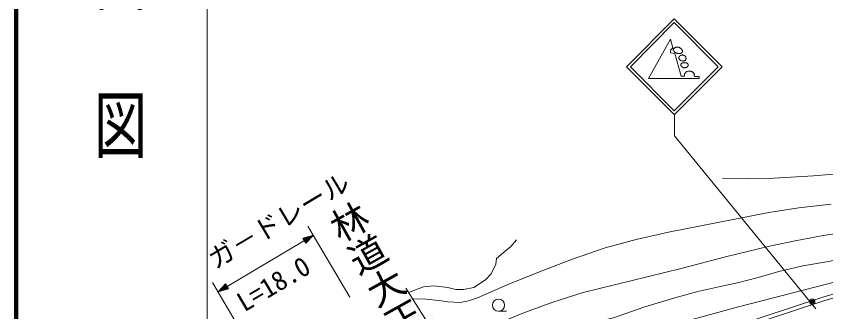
# Model space of a CAD drawing. Units: millimetres, scale not verified. Extents: x 7750 to 680000, y -40250 to 380000.
# Drawn here: x 40000 to 116372, y 292270 to 320139 of the extents above; entities that cross this region are included whole.
import ezdxf
from ezdxf.enums import TextEntityAlignment as Align

# ---------------------------------------------------------------- set-up
doc = ezdxf.new("R2010")
doc.units = ezdxf.units.MM
doc.header["$LTSCALE"] = 1000
for name, color, linetype, lineweight in [('M-BGD', 7, 'Continuous', 13), ('M-STR-HTXT', 7, 'Continuous', 13), ('M-STR-STRC', 7, 'Continuous', 13), ('M-TTL', 2, 'Continuous', 140), ('M-TTL-BAND', 7, 'Continuous', 13)]:
    doc.layers.add(name, color=color, linetype=linetype, lineweight=lineweight)
doc.layers.add('M-BMK-HTXT', color=7, linetype='Continuous')
doc.styles.add('@ＭＳ ゴシック', font='')
doc.styles.add('ＭＳ ゴシック', font='')
doc.styles.get('@ＭＳ ゴシック').set_extended_font_data('@MS Gothic')
doc.styles.get('ＭＳ ゴシック').set_extended_font_data('MS Gothic')

msp = doc.modelspace()

# ---------------------------------------------------------------- linework, layer by layer
at = {"layer": 'M-BGD'}
for p, q in [((86650, 298436), (87186, 299053)), ((85928, 297819), (86650, 298436)), ((85232, 296746), (85312, 297283)), ((85312, 297283), (85928, 297819)), ((116101, 293664), (127783, 297144)), ((84804, 295834), (85232, 296746)), ((127814, 296793), (116197, 293316)), ((84269, 295297), (84804, 295834)), ((83171, 294546), (84269, 295297)), ((79035, 290901), (76765, 294511)), ((77020, 294105), (78408, 294627)), ((78408, 294627), (79398, 294707)), ((79398, 294707), (80709, 294546)), ((80709, 294546), (81485, 294358)), ((81485, 294358), (82208, 294385)), ((82208, 294385), (83171, 294546)), ((116197, 293316), (99255, 287755)), ((107310, 290745), (116101, 293664)), ((85499, 292329), (86249, 292329))]:
    msp.add_line(p, q, dxfattribs=at)
for points in [[(106636, 304881), (109036, 304817), (111469, 304854), (115216, 305076), (119002, 305400), (121117, 305689), (123304, 305882), (132883, 305819), (134249, 305887), (135638, 306070), (137422, 306429), (139555, 306973), (143682, 308121), (148105, 309241), (157624, 311520), (160936, 312346), (164649, 313157), (168970, 313845)], [(80733, 289539), (82387, 289333), (84206, 289212), (85601, 289326), (86890, 289531), (96357, 291709), (99305, 292727), (102365, 293656), (104315, 294197), (106276, 294626), (108049, 294996), (109982, 295511), (111936, 296062), (114212, 296589), (116628, 297014), (119169, 297571), (128582, 300115), (131985, 301042), (135356, 301852), (140013, 302884)], [(77438, 293481), (78639, 293472), (79874, 293344), (80721, 293205), (81886, 293152), (82675, 293306), (83525, 293582), (86308, 294816), (89364, 296047), (92397, 297212), (95546, 298300), (98481, 299087), (101525, 299790), (110985, 301631), (113832, 302068), (116867, 302427)], [(81442, 288518), (83089, 287988), (84833, 287541), (85648, 287369), (86823, 287278), (88215, 287457), (89409, 287704), (98827, 290204), (108134, 292723), (117404, 295121), (120488, 295877), (123571, 296740), (132835, 299419), (135736, 300230), (138924, 301010), (140468, 301352)], [(78678, 291508), (79286, 291569), (79849, 291499), (80392, 291251), (81068, 290810), (81589, 290501), (82180, 290292), (82781, 290246), (83297, 290305), (84071, 290517), (84810, 290826), (86361, 291558), (88034, 292223), (90635, 293174), (93486, 294096), (102730, 296367), (106919, 297462), (111076, 298444), (113480, 298975), (116124, 299450), (117878, 299704)]]:
    msp.add_lwpolyline(points, dxfattribs=at)
for centre, major_axis in [((85499, 292901), (0, -572)), ((115102, 293220), (0, -251)), ((115102, 293220), (0, 150)), ((115102, 293220), (0, -50.1))]:
    msp.add_ellipse(centre, major_axis=major_axis, ratio=0.997486, dxfattribs=at)
at = {"layer": 'M-STR-HTXT'}
for p, q in [((67525, 300352), (71484, 293636)), ((59038, 294160), (68034, 299489)), ((67031, 299221), (68034, 299489)), ((68034, 299489), (67316, 298737)), ((67316, 298737), (67031, 299221)), ((67106, 299172), (67793, 299346)), ((67309, 298827), (67106, 299172)), ((67181, 299123), (67655, 299265)), ((67303, 298916), (67181, 299123)), ((67256, 299075), (67449, 299142)), ((67297, 299006), (67256, 299075)), ((67449, 299142), (67297, 299006)), ((67655, 299265), (67303, 298916)), ((67793, 299346), (67309, 298827)), ((62488, 288307), (58529, 295023)), ((59038, 294160), (59757, 294912)), ((59279, 294303), (59763, 294822)), ((59757, 294912), (60042, 294428)), ((59763, 294822), (59967, 294477)), ((60042, 294428), (59038, 294160)), ((59967, 294477), (59279, 294303)), ((59417, 294384), (59769, 294733)), ((59891, 294526), (59417, 294384)), ((59624, 294507), (59776, 294643)), ((59816, 294574), (59624, 294507)), ((59769, 294733), (59891, 294526)), ((59776, 294643), (59816, 294574))]:
    msp.add_line(p, q, dxfattribs=at)
at = {"layer": 'M-STR-STRC'}
for p, q in [((97583, 315374), (102083, 319885)), ((97936, 315374), (102083, 319531)), ((106584, 315373), (102083, 319885)), ((106231, 315373), (102083, 319531)), ((99649, 314259), (101722, 317970)), ((101722, 317970), (101953, 317160)), ((101953, 317160), (101708, 316929)), ((101985, 316961), (101987, 316983)), ((101985, 316940), (101985, 316961)), ((101987, 316983), (101991, 317005)), ((101991, 317005), (101998, 317027)), ((101998, 317027), (102007, 317048)), ((102007, 317048), (102019, 317068)), ((102019, 317068), (102033, 317087)), ((102033, 317087), (102050, 317103)), ((102050, 317103), (102068, 317117)), ((102068, 317117), (102104, 317138)), ((102104, 317138), (102139, 317157)), ((102139, 317157), (102175, 317176)), ((102175, 317176), (102211, 317192)), ((102211, 317192), (102246, 317206)), ((102246, 317206), (102283, 317217)), ((102283, 317217), (102319, 317225)), ((102319, 317225), (102355, 317229)), ((102355, 317229), (102392, 317229)), ((102392, 317229), (102429, 317225)), ((102429, 317225), (102465, 317217)), ((102465, 317217), (102500, 317207)), ((102500, 317207), (102534, 317194)), ((102534, 317194), (102567, 317179)), ((102567, 317179), (102599, 317161)), ((102599, 317161), (102630, 317140)), ((102630, 317140), (102660, 317118)), ((102660, 317118), (102690, 317093)), ((102690, 317093), (102719, 317066)), ((102719, 317066), (102747, 317037)), ((102747, 317037), (102763, 317018)), ((102763, 317018), (102779, 316999)), ((102779, 316999), (102794, 316980)), ((102794, 316980), (102808, 316960)), ((102808, 316960), (102820, 316940)), ((101708, 316929), (101708, 316675)), ((101708, 316675), (102126, 316610)), ((101989, 316921), (101985, 316940)), ((102010, 316878), (102005, 316886)), ((102016, 316869), (102010, 316878)), ((102023, 316859), (102016, 316869)), ((102030, 316849), (102023, 316859)), ((102038, 316839), (102030, 316849)), ((102047, 316827), (102038, 316839)), ((102065, 316803), (102047, 316827)), ((102083, 316783), (102065, 316803)), ((102101, 316765), (102083, 316783)), ((102119, 316750), (102101, 316765)), ((102137, 316737), (102119, 316750)), ((102126, 316610), (102732, 314476)), ((102156, 316725), (102137, 316737)), ((102175, 316715), (102156, 316725)), ((102194, 316706), (102175, 316715)), ((102214, 316698), (102194, 316706)), ((102234, 316690), (102214, 316698)), ((102280, 316673), (102234, 316690)), ((102327, 316656), (102280, 316673)), ((102377, 316641), (102327, 316656)), ((102428, 316629), (102377, 316641)), ((102479, 316620), (102428, 316629)), ((102531, 316616), (102479, 316620)), ((102513, 316199), (102512, 316189)), ((102512, 316189), (102512, 316179)), ((102514, 316210), (102513, 316199)), ((102515, 316220), (102514, 316210)), ((102517, 316230), (102515, 316220)), ((102520, 316241), (102517, 316230)), ((102523, 316251), (102520, 316241)), ((102528, 316267), (102523, 316251)), ((102534, 316283), (102528, 316267)), ((102582, 316616), (102531, 316616)), ((102541, 316298), (102534, 316283)), ((102548, 316314), (102541, 316298)), ((102556, 316328), (102548, 316314)), ((102565, 316342), (102556, 316328)), ((102575, 316356), (102565, 316342)), ((102585, 316369), (102575, 316356)), ((102631, 316624), (102582, 316616)), ((102596, 316381), (102585, 316369)), ((102608, 316393), (102596, 316381)), ((102626, 316409), (102608, 316393)), ((102646, 316423), (102626, 316409)), ((102679, 316638), (102631, 316624)), ((102667, 316436), (102646, 316423)), ((102689, 316448), (102667, 316436)), ((102725, 316661), (102679, 316638)), ((102711, 316458), (102689, 316448)), ((102735, 316466), (102711, 316458)), ((102744, 316673), (102725, 316661)), ((102759, 316472), (102735, 316466)), ((102762, 316688), (102744, 316673)), ((102783, 316477), (102759, 316472)), ((102778, 316703), (102762, 316688)), ((102794, 316720), (102778, 316703)), ((102808, 316481), (102783, 316477)), ((102808, 316737), (102794, 316720)), ((102820, 316756), (102808, 316737)), ((102833, 316482), (102808, 316481)), ((102820, 316940), (102831, 316919)), ((102831, 316775), (102820, 316756)), ((102831, 316919), (102839, 316898)), ((102839, 316794), (102831, 316775)), ((102859, 316482), (102833, 316482)), ((102839, 316898), (102844, 316877)), ((102845, 316814), (102839, 316794)), ((102844, 316877), (102848, 316856)), ((102848, 316834), (102845, 316814)), ((102848, 316856), (102848, 316834)), ((102886, 316480), (102859, 316482)), ((102912, 316476), (102886, 316480)), ((102937, 316470), (102912, 316476)), ((102962, 316462), (102937, 316470)), ((102987, 316453), (102962, 316462)), ((103010, 316441), (102987, 316453)), ((103033, 316428), (103010, 316441)), ((103055, 316413), (103033, 316428)), ((103075, 316397), (103055, 316413)), ((103094, 316379), (103075, 316397)), ((103112, 316360), (103094, 316379)), ((103128, 316339), (103112, 316360)), ((103142, 316318), (103128, 316339)), ((103155, 316295), (103142, 316318)), ((103165, 316272), (103155, 316295)), ((103174, 316247), (103165, 316272)), ((103181, 316222), (103174, 316247)), ((103185, 316197), (103181, 316222)), ((103187, 316171), (103185, 316197)), ((102512, 316179), (102513, 316168)), ((102513, 316168), (102515, 316158)), ((102515, 316158), (102517, 316148)), ((102517, 316148), (102534, 316106)), ((102534, 316106), (102559, 316068)), ((102559, 316068), (102590, 316033)), ((102590, 316033), (102626, 316003)), ((102626, 316003), (102667, 315977)), ((102667, 315977), (102712, 315955)), ((102697, 315547), (102698, 315562)), ((102698, 315532), (102697, 315547)), ((102698, 315562), (102699, 315578)), ((102701, 315517), (102698, 315532)), ((102699, 315578), (102702, 315594)), ((102706, 315499), (102701, 315517)), ((102702, 315594), (102706, 315609)), ((102706, 315609), (102712, 315624)), ((102712, 315483), (102706, 315499)), ((102712, 315955), (102760, 315937)), ((102712, 315624), (102719, 315638)), ((102721, 315467), (102712, 315483)), ((102719, 315638), (102728, 315650)), ((102732, 315453), (102721, 315467)), ((102728, 315650), (102738, 315661)), ((102743, 315439), (102732, 315453)), ((102738, 315661), (102766, 315684)), ((102757, 315425), (102743, 315439)), ((102772, 315410), (102757, 315425)), ((102760, 315937), (102809, 315924)), ((102766, 315684), (102796, 315703)), ((102796, 315703), (102828, 315718)), ((102809, 315924), (102860, 315916)), ((102828, 315718), (102861, 315731)), ((102860, 315916), (102911, 315913)), ((102861, 315731), (102896, 315741)), ((102896, 315741), (102932, 315748)), ((102911, 315913), (102936, 315914)), ((102932, 315748), (102969, 315753)), ((102936, 315914), (102961, 315915)), ((102961, 315915), (102985, 315919)), ((102969, 315753), (103007, 315756)), ((102985, 315919), (103009, 315924)), ((103007, 315756), (103046, 315757)), ((103009, 315924), (103032, 315930)), ((103032, 315930), (103054, 315939)), ((103046, 315757), (103085, 315756)), ((103054, 315939), (103074, 315949)), ((103074, 315949), (103093, 315962)), ((103085, 315756), (103109, 315755)), ((103093, 315962), (103111, 315977)), ((103109, 315755), (103132, 315753)), ((103111, 315977), (103126, 315995)), ((103126, 315995), (103138, 316010)), ((103132, 315753), (103156, 315751)), ((103138, 316010), (103148, 316026)), ((103148, 316026), (103157, 316043)), ((103156, 315751), (103178, 315748)), ((103157, 316043), (103165, 316060)), ((103165, 316060), (103172, 316078)), ((103172, 316078), (103178, 316096)), ((103178, 316096), (103182, 316114)), ((103178, 315748), (103201, 315744)), ((103182, 316114), (103185, 316133)), ((103185, 316133), (103187, 316152)), ((103187, 316152), (103187, 316171)), ((103201, 315744), (103222, 315739)), ((103222, 315739), (103243, 315732)), ((103243, 315732), (103264, 315724)), ((103264, 315724), (103283, 315713)), ((103283, 315713), (103302, 315701)), ((103302, 315701), (103317, 315689)), ((103317, 315689), (103331, 315675)), ((103331, 315675), (103345, 315661)), ((103353, 315423), (103343, 315410)), ((103345, 315661), (103357, 315645)), ((103362, 315436), (103353, 315423)), ((103357, 315645), (103368, 315628)), ((103370, 315450), (103362, 315436)), ((103368, 315628), (103377, 315611)), ((103377, 315464), (103370, 315450)), ((103377, 315611), (103384, 315593)), ((103383, 315478), (103377, 315464)), ((103388, 315493), (103383, 315478)), ((103384, 315593), (103390, 315575)), ((103392, 315508), (103388, 315493)), ((103390, 315575), (103394, 315556)), ((103394, 315523), (103392, 315508)), ((103394, 315556), (103395, 315538)), ((103395, 315538), (103394, 315523)), ((97583, 315374), (102083, 310861)), ((97936, 315374), (102083, 311215)), ((102083, 311215), (106231, 315373)), ((102084, 310861), (106584, 315373)), ((102787, 315395), (102772, 315410)), ((102804, 315379), (102787, 315395)), ((102822, 315362), (102804, 315379)), ((102844, 315340), (102822, 315362)), ((102866, 315322), (102844, 315340)), ((102889, 315307), (102866, 315322)), ((102911, 315295), (102889, 315307)), ((102934, 315285), (102911, 315295)), ((102956, 315277), (102934, 315285)), ((102979, 315271), (102956, 315277)), ((103002, 315268), (102979, 315271)), ((103025, 315267), (103002, 315268)), ((103049, 315267), (103025, 315267)), ((103042, 314686), (103055, 314705)), ((103042, 314476), (103042, 314686)), ((103079, 315269), (103049, 315267)), ((103055, 314705), (103067, 314724)), ((103067, 314724), (103080, 314742)), ((103110, 315274), (103079, 315269)), ((103080, 314742), (103093, 314760)), ((103093, 314760), (103107, 314778)), ((103107, 314778), (103121, 314795)), ((103140, 315281), (103110, 315274)), ((103121, 314795), (103135, 314812)), ((103135, 314812), (103150, 314828)), ((103171, 315291), (103140, 315281)), ((103150, 314828), (103166, 314844)), ((103166, 314844), (103182, 314859)), ((103201, 315303), (103171, 315291)), ((103182, 314859), (103211, 314880)), ((103230, 315317), (103201, 315303)), ((103211, 314880), (103241, 314900)), ((103258, 315334), (103230, 315317)), ((103241, 314900), (103273, 314916)), ((103284, 315353), (103258, 315334)), ((103273, 314916), (103307, 314931)), ((103309, 315374), (103284, 315353)), ((103307, 314931), (103342, 314943)), ((103332, 315398), (103309, 315374)), ((103343, 315410), (103332, 315398)), ((103342, 314943), (103377, 314952)), ((103377, 314952), (103414, 314959)), ((103414, 314959), (103450, 314964)), ((103450, 314964), (103487, 314966)), ((103487, 314966), (103523, 314965)), ((103523, 314965), (103558, 314962)), ((103558, 314962), (103592, 314957)), ((103592, 314957), (103627, 314949)), ((103627, 314949), (103660, 314939)), ((103660, 314939), (103693, 314927)), ((103693, 314927), (103726, 314912)), ((103726, 314912), (103758, 314896)), ((103758, 314896), (103789, 314878)), ((103789, 314878), (103821, 314859)), ((103821, 314859), (103851, 314837)), ((103851, 314837), (103867, 314826)), ((103867, 314826), (103882, 314814)), ((103882, 314814), (103896, 314802)), ((103896, 314802), (103910, 314789)), ((103910, 314789), (103923, 314776)), ((103923, 314776), (103935, 314763)), ((103935, 314763), (103945, 314748)), ((103945, 314748), (103954, 314734)), ((103954, 314734), (103962, 314718)), ((103962, 314718), (103967, 314702)), ((103967, 314702), (103970, 314689)), ((103970, 314689), (103972, 314674)), ((103972, 314674), (103972, 314660)), ((103972, 314660), (103972, 314645)), ((104421, 314259), (99649, 314259)), ((102732, 314476), (103042, 314476)), ((103960, 314515), (103959, 314505)), ((103959, 314455), (104421, 314455)), ((103961, 314535), (103960, 314525)), ((103960, 314525), (103960, 314515)), ((103962, 314545), (103961, 314535)), ((103964, 314570), (103962, 314555)), ((103962, 314555), (103962, 314545)), ((103966, 314585), (103964, 314570)), ((103968, 314601), (103966, 314585)), ((103970, 314616), (103968, 314601)), ((103971, 314631), (103970, 314616)), ((103972, 314645), (103971, 314631)), ((104421, 314455), (104421, 314259)), ((102084, 310861), (102084, 308856)), ((102084, 308856), (115443, 292557))]:
    msp.add_line(p, q, dxfattribs=at)
at = {"layer": 'M-TTL'}
msp.add_line((40000, 380000), (40000, 20000), dxfattribs=at)
at = {"layer": 'M-TTL-BAND'}
msp.add_line((58000, 370000), (58000, 20000), dxfattribs=at)

# ---------------------------------------------------------------- texts
at = {"layer": 'M-BMK-HTXT', "style": '@ＭＳ ゴシック'}
msp.add_text('林道大正橋線', height=2566, rotation=299.139, dxfattribs=at).set_placement((70546, 302285), align=Align.MIDDLE_LEFT)
at = {"layer": 'M-STR-HTXT', "style": 'ＭＳ ゴシック'}
for s, rotation, p in [('ガ－ドレール', 30.863, (59065, 295780)), ('L=18.0', 30.663, (61798, 291729))]:
    msp.add_text(s, height=1833, rotation=rotation, dxfattribs=at).set_placement(p, align=Align.BOTTOM_LEFT)
at = {"layer": 'M-TTL-BAND', "style": '@ＭＳ ゴシック', "width": 1.4}
msp.add_text('平  面  図', height=3666, rotation=270, dxfattribs=at).set_placement((49777, 306475), align=Align.MIDDLE_RIGHT)

doc.saveas('drawing.dxf')
